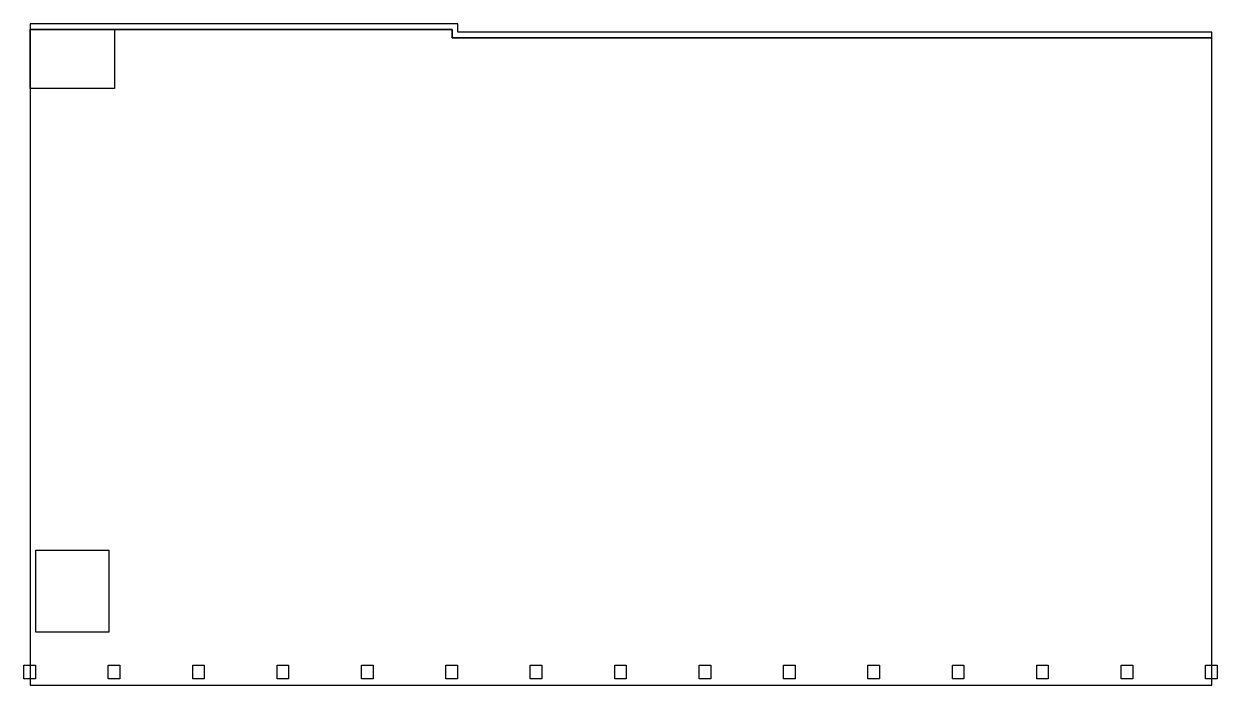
# Model space of a CAD drawing. Header units: millimetres. Extents: x 196 to 21401, y 213 to 11963.
import ezdxf

# ---------------------------------------------------------------- set-up
doc = ezdxf.new("R2010")
doc.units = ezdxf.units.MM
doc.layers.add('COLUMN', color=4, linetype='Continuous')

msp = doc.modelspace()

# ---------------------------------------------------------------- linework, layer by layer
at = {"color": 1}
msp.add_lwpolyline([(1806, 11863), (306, 11863), (306, 11713), (306, 213), (21306, 213), (21306, 11713), (7806, 11713), (7806, 11863)], close=True, dxfattribs=at)
at = {"layer": 'COLUMN'}
msp.add_lwpolyline([(21306, 11713), (21306, 11813), (7906, 11813), (7906, 11963), (306, 11963), (306, 11863), (7806, 11863), (7806, 11713), (21306, 11713)], dxfattribs=at)
for points in [[(1806, 10813), (306, 10813), (306, 11863), (1806, 11863)], [(1706, 1153), (406, 1153), (406, 2613), (1706, 2613)], [(196, 328), (196, 568), (401, 568), (401, 328)], [(1696, 328), (1696, 568), (1901, 568), (1901, 328)], [(3196, 328), (3196, 568), (3401, 568), (3401, 328)], [(4696, 328), (4696, 568), (4901, 568), (4901, 328)], [(6196, 328), (6196, 568), (6401, 568), (6401, 328)], [(7696, 328), (7696, 568), (7901, 568), (7901, 328)], [(9196, 328), (9196, 568), (9401, 568), (9401, 328)], [(10696, 328), (10696, 568), (10901, 568), (10901, 328)], [(12196, 328), (12196, 568), (12401, 568), (12401, 328)], [(13696, 328), (13696, 568), (13901, 568), (13901, 328)], [(15196, 328), (15196, 568), (15401, 568), (15401, 328)], [(16696, 328), (16696, 568), (16901, 568), (16901, 328)], [(18196, 328), (18196, 568), (18401, 568), (18401, 328)], [(19696, 328), (19696, 568), (19901, 568), (19901, 328)], [(21196, 328), (21196, 568), (21401, 568), (21401, 328)]]:
    msp.add_lwpolyline(points, close=True, dxfattribs=at)

doc.saveas('drawing.dxf')
